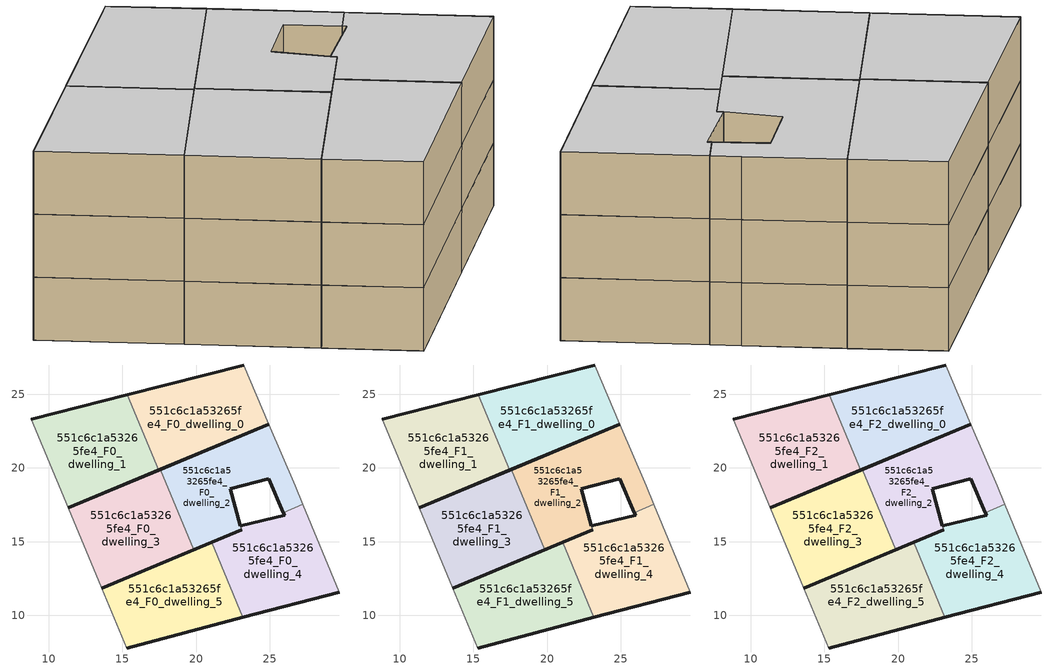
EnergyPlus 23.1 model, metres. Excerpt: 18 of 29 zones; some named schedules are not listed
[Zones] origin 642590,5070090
551c6c1a53265fe4_F0_dwelling_0
 floor ground (EU_floor_Construction): 24.93,22.98 23.22,26.99 15.33,24.97 17.45,19.86 z0
 wall outside (EU_wall_Construction): 24.93,22.98 17.45,19.86 / 15.33,24.97 23.22,26.99 z0:3
 wall to 551c6c1a53265fe4_F0_dwelling_1 (EU_wall_Construction): 17.45,19.86 15.33,24.97 z0:3
 wall adiabatic (EU_wall_Construction): 23.22,26.99 24.93,22.98 z0:3
551c6c1a53265fe4_F0_dwelling_1
 floor ground (EU_floor_Construction): 17.45,19.86 15.33,24.97 8.81,23.29 11.32,17.31 z0
 wall outside (EU_wall_Construction): 17.45,19.86 11.32,17.31 / 8.81,23.29 15.33,24.97 z0:3
 wall adiabatic (EU_wall_Construction): 11.32,17.31 8.81,23.29 z0:3
551c6c1a53265fe4_F0_dwelling_2
 floor ground (EU_floor_Construction): 25.93,16.98 27.24,17.52 26.72,18.79 24.93,22.98 17.55,19.9 19.83,14.44 23.09,15.79 23.1,15.8 23.02,16.08 23.01,16.09 22.31,18.59 24.92,19.29 z0
 wall outside (EU_wall_Construction): 17.55,19.9 24.93,22.98 / 25.93,16.98 24.92,19.29 22.31,18.59 23.01,16.09 23.02,16.08 / 23.1,15.8 23.09,15.79 19.83,14.44 z0:3
 wall to 551c6c1a53265fe4_F0_dwelling_3 (EU_wall_Construction): 19.83,14.44 17.55,19.9 z0:3
 wall adiabatic (EU_wall_Construction): 24.93,22.98 26.72,18.79 27.24,17.52 z0:3
 wall to 551c6c1a53265fe4_F0_dwelling_4 (EU_wall_Construction): 27.24,17.52 25.93,16.98 / 23.02,16.08 23.1,15.8 z0:3
551c6c1a53265fe4_F0_dwelling_3
 floor ground (EU_floor_Construction): 19.83,14.44 17.55,19.9 11.32,17.31 13.6,11.84 z0
 wall outside (EU_wall_Construction): 19.83,14.44 13.6,11.84 / 11.32,17.31 17.55,19.9 z0:3
 wall adiabatic (EU_wall_Construction): 13.6,11.84 11.32,17.31 z0:3
551c6c1a53265fe4_F0_dwelling_4
 floor ground (EU_floor_Construction): 29.72,11.58 27.24,17.52 25.93,16.98 26.02,16.78 23.02,16.08 23.1,15.8 21.05,14.94 23.17,9.85 z0
 wall outside (EU_wall_Construction): 29.72,11.58 23.17,9.85 / 21.05,14.94 23.1,15.8 / 23.02,16.08 26.02,16.78 25.93,16.98 z0:3
 wall adiabatic (EU_wall_Construction): 27.24,17.52 29.72,11.58 z0:3
 wall to 551c6c1a53265fe4_F0_dwelling_5 (EU_wall_Construction): 23.17,9.85 21.05,14.94 z0:3
551c6c1a53265fe4_F0_dwelling_5
 floor ground (EU_floor_Construction): 23.17,9.85 21.05,14.94 13.6,11.84 15.31,7.78 z0
 wall outside (EU_wall_Construction): 23.17,9.85 15.31,7.78 / 13.6,11.84 21.05,14.94 z0:3
 wall adiabatic (EU_wall_Construction): 15.31,7.78 13.6,11.84 z0:3
551c6c1a53265fe4_F1_dwelling_0
 floor to 551c6c1a53265fe4_F0_dwelling_0 (EU_floor_Construction): 24.93,22.98 23.22,26.99 15.33,24.97 17.45,19.86 z3
 wall outside (EU_wall_Construction): 24.93,22.98 17.45,19.86 / 15.33,24.97 23.22,26.99 z3:6
 wall to 551c6c1a53265fe4_F1_dwelling_1 (EU_wall_Construction): 17.45,19.86 15.33,24.97 z3:6
 wall adiabatic (EU_wall_Construction): 23.22,26.99 24.93,22.98 z3:6
551c6c1a53265fe4_F1_dwelling_1
 floor to 551c6c1a53265fe4_F0_dwelling_1 (EU_floor_Construction): 17.45,19.86 15.33,24.97 8.81,23.29 11.32,17.31 z3
 wall outside (EU_wall_Construction): 17.45,19.86 11.32,17.31 / 8.81,23.29 15.33,24.97 z3:6
 wall adiabatic (EU_wall_Construction): 11.32,17.31 8.81,23.29 z3:6
551c6c1a53265fe4_F1_dwelling_2
 floor to 551c6c1a53265fe4_F0_dwelling_2 (EU_floor_Construction): 25.93,16.98 27.24,17.52 26.72,18.79 24.93,22.98 17.55,19.9 19.83,14.44 23.09,15.79 23.1,15.8 23.02,16.08 23.01,16.09 22.31,18.59 24.92,19.29 z3
 wall outside (EU_wall_Construction): 17.55,19.9 24.93,22.98 / 25.93,16.98 24.92,19.29 22.31,18.59 23.01,16.09 23.02,16.08 / 23.1,15.8 23.09,15.79 19.83,14.44 z3:6
 wall to 551c6c1a53265fe4_F1_dwelling_3 (EU_wall_Construction): 19.83,14.44 17.55,19.9 z3:6
 wall adiabatic (EU_wall_Construction): 24.93,22.98 26.72,18.79 27.24,17.52 z3:6
 wall to 551c6c1a53265fe4_F1_dwelling_4 (EU_wall_Construction): 27.24,17.52 25.93,16.98 / 23.02,16.08 23.1,15.8 z3:6
551c6c1a53265fe4_F1_dwelling_3
 floor to 551c6c1a53265fe4_F0_dwelling_3 (EU_floor_Construction): 19.83,14.44 17.55,19.9 11.32,17.31 13.6,11.84 z3
 wall outside (EU_wall_Construction): 19.83,14.44 13.6,11.84 / 11.32,17.31 17.55,19.9 z3:6
 wall adiabatic (EU_wall_Construction): 13.6,11.84 11.32,17.31 z3:6
551c6c1a53265fe4_F1_dwelling_4
 floor to 551c6c1a53265fe4_F0_dwelling_4 (EU_floor_Construction): 29.72,11.58 27.24,17.52 25.93,16.98 26.02,16.78 23.02,16.08 23.1,15.8 21.05,14.94 23.17,9.85 z3
 wall outside (EU_wall_Construction): 29.72,11.58 23.17,9.85 / 21.05,14.94 23.1,15.8 / 23.02,16.08 26.02,16.78 25.93,16.98 z3:6
 wall adiabatic (EU_wall_Construction): 27.24,17.52 29.72,11.58 z3:6
 wall to 551c6c1a53265fe4_F1_dwelling_5 (EU_wall_Construction): 23.17,9.85 21.05,14.94 z3:6
551c6c1a53265fe4_F1_dwelling_5
 floor to 551c6c1a53265fe4_F0_dwelling_5 (EU_floor_Construction): 23.17,9.85 21.05,14.94 13.6,11.84 15.31,7.78 z3
 wall outside (EU_wall_Construction): 23.17,9.85 15.31,7.78 / 13.6,11.84 21.05,14.94 z3:6
 wall adiabatic (EU_wall_Construction): 15.31,7.78 13.6,11.84 z3:6
551c6c1a53265fe4_F2_dwelling_0
 floor to 551c6c1a53265fe4_F1_dwelling_0 (EU_floor_Construction): 24.93,22.98 23.22,26.99 15.33,24.97 17.45,19.86 z6
 wall outside (EU_wall_Construction): 24.93,22.98 17.45,19.86 / 15.33,24.97 23.22,26.99 z6:9
 wall to 551c6c1a53265fe4_F2_dwelling_1 (EU_wall_Construction): 17.45,19.86 15.33,24.97 z6:9
 wall adiabatic (EU_wall_Construction): 23.22,26.99 24.93,22.98 z6:9
 ceiling to 551c6c1a53265fe4_F3_dwelling_0 (EU_floor_Construction): 23.22,26.99 24.93,22.98 17.45,19.86 15.33,24.97 z9
551c6c1a53265fe4_F2_dwelling_1
 floor to 551c6c1a53265fe4_F1_dwelling_1 (EU_floor_Construction): 17.45,19.86 15.33,24.97 8.81,23.29 11.32,17.31 z6
 wall outside (EU_wall_Construction): 17.45,19.86 11.32,17.31 / 8.81,23.29 15.33,24.97 z6:9
 wall adiabatic (EU_wall_Construction): 11.32,17.31 8.81,23.29 z6:9
 ceiling to 551c6c1a53265fe4_F3_dwelling_1 (EU_floor_Construction): 15.33,24.97 17.45,19.86 11.32,17.31 8.81,23.29 z9
551c6c1a53265fe4_F2_dwelling_2
 floor to 551c6c1a53265fe4_F1_dwelling_2 (EU_floor_Construction): 25.93,16.98 27.24,17.52 26.72,18.79 24.93,22.98 17.55,19.9 19.83,14.44 23.09,15.79 23.1,15.8 23.02,16.08 23.01,16.09 22.31,18.59 24.92,19.29 z6
 wall outside (EU_wall_Construction): 17.55,19.9 24.93,22.98 / 25.93,16.98 24.92,19.29 22.31,18.59 23.01,16.09 23.02,16.08 / 23.1,15.8 23.09,15.79 19.83,14.44 z6:9
 wall to 551c6c1a53265fe4_F2_dwelling_3 (EU_wall_Construction): 19.83,14.44 17.55,19.9 z6:9
 wall adiabatic (EU_wall_Construction): 24.93,22.98 26.72,18.79 27.24,17.52 z6:9
 wall to 551c6c1a53265fe4_F2_dwelling_4 (EU_wall_Construction): 27.24,17.52 25.93,16.98 / 23.02,16.08 23.1,15.8 z6:9
 ceiling to 551c6c1a53265fe4_F3_dwelling_2 (EU_floor_Construction): 24.93,22.98 26.72,18.79 27.24,17.52 25.93,16.98 24.92,19.29 22.31,18.59 23.01,16.09 23.02,16.08 23.1,15.8 23.09,15.79 19.83,14.44 17.55,19.9 z9
551c6c1a53265fe4_F2_dwelling_3
 floor to 551c6c1a53265fe4_F1_dwelling_3 (EU_floor_Construction): 19.83,14.44 17.55,19.9 11.32,17.31 13.6,11.84 z6
 wall outside (EU_wall_Construction): 19.83,14.44 13.6,11.84 / 11.32,17.31 17.55,19.9 z6:9
 wall adiabatic (EU_wall_Construction): 13.6,11.84 11.32,17.31 z6:9
 ceiling to 551c6c1a53265fe4_F3_dwelling_3 (EU_floor_Construction): 17.55,19.9 19.83,14.44 13.6,11.84 11.32,17.31 z9
551c6c1a53265fe4_F2_dwelling_4
 floor to 551c6c1a53265fe4_F1_dwelling_4 (EU_floor_Construction): 29.72,11.58 27.24,17.52 25.93,16.98 26.02,16.78 23.02,16.08 23.1,15.8 21.05,14.94 23.17,9.85 z6
 wall outside (EU_wall_Construction): 29.72,11.58 23.17,9.85 / 21.05,14.94 23.1,15.8 / 23.02,16.08 26.02,16.78 25.93,16.98 z6:9
 wall adiabatic (EU_wall_Construction): 27.24,17.52 29.72,11.58 z6:9
 wall to 551c6c1a53265fe4_F2_dwelling_5 (EU_wall_Construction): 23.17,9.85 21.05,14.94 z6:9
 ceiling to 551c6c1a53265fe4_F3_dwelling_4 (EU_floor_Construction): 27.24,17.52 29.72,11.58 23.17,9.85 21.05,14.94 23.1,15.8 23.02,16.08 26.02,16.78 25.93,16.98 z9
551c6c1a53265fe4_F2_dwelling_5
 floor to 551c6c1a53265fe4_F1_dwelling_5 (EU_floor_Construction): 23.17,9.85 21.05,14.94 13.6,11.84 15.31,7.78 z6
 wall outside (EU_wall_Construction): 23.17,9.85 15.31,7.78 / 13.6,11.84 21.05,14.94 z6:9
 wall adiabatic (EU_wall_Construction): 15.31,7.78 13.6,11.84 z6:9
 ceiling to 551c6c1a53265fe4_F3_dwelling_5 (EU_floor_Construction): 21.05,14.94 23.17,9.85 15.31,7.78 13.6,11.84 z9
[Building]
EU S2 Campaign: North Axis=0; Terrain=City; Solar Distribution=FullExterior
[Site:Location]
Lyon-Bron: Latitude=45.75; Longitude=5; Time Zone=1; Elevation=198
[SizingPeriod:WeatherFileDays]
AnnualSizingPeriod: Begin Month=1; Begin Day of Month=1; End Month=12; End Day of Month=31; Day of Week for Start Day=Monday; Use Weather File Daylight Saving Period=No; Use Weather File Rain and Snow Indicators=No
[MATERIAL]
EU_InternalMass_Material: Roughness=MediumRough; Thickness=0.1; Conductivity=1; Density=1800; Specific Heat=900; Thermal Absorptance=0.9; Solar Absorptance=0.7; Visible Absorptance=0.7
[MATERIAL:NOMASS] Roughness=MediumRough; Thermal Absorptance=0.9; Solar Absorptance=0.7; Visible Absorptance=0.7
Name | Thermal Resistance
EU_wall_NoMass | 0.776494
EU_floor_NoMass | 0.421597
[CONSTRUCTION]
EU_wall_Construction: EU_wall_NoMass
EU_floor_Construction: EU_floor_NoMass
EU_InternalMass_Construction: EU_InternalMass_Material
[ZONE] Type=1; Multiplier=1; Ceiling Height=autocalculate; Floor Area=autocalculate; Part of Total Floor Area=Yes
Name | Volume
551c6c1a53265fe4_F0_dwelling_0; 551c6c1a53265fe4_F1_dwelling_0; 551c6c1a53265fe4_F2_dwelling_0 | 119.941
551c6c1a53265fe4_F0_dwelling_1; 551c6c1a53265fe4_F1_dwelling_1; 551c6c1a53265fe4_F2_dwelling_1 | 119.936
551c6c1a53265fe4_F0_dwelling_2; 551c6c1a53265fe4_F1_dwelling_2; 551c6c1a53265fe4_F2_dwelling_2 | 119.133
551c6c1a53265fe4_F0_dwelling_3; 551c6c1a53265fe4_F1_dwelling_3; 551c6c1a53265fe4_F2_dwelling_3 | 119.912
551c6c1a53265fe4_F0_dwelling_4; 551c6c1a53265fe4_F1_dwelling_4; 551c6c1a53265fe4_F2_dwelling_4 | 120.749
551c6c1a53265fe4_F0_dwelling_5; 551c6c1a53265fe4_F1_dwelling_5; 551c6c1a53265fe4_F2_dwelling_5 | 119.927
[INTERNALMASS] Construction=EU_InternalMass_Construction
Name | Zone or ZoneList | Surface Area
551c6c1a53265fe4_F0_dwelling_0_EU_InternalMass | 551c6c1a53265fe4_F0_dwelling_0 | 39.9804
551c6c1a53265fe4_F0_dwelling_1_EU_InternalMass | 551c6c1a53265fe4_F0_dwelling_1 | 39.9786
551c6c1a53265fe4_F0_dwelling_2_EU_InternalMass | 551c6c1a53265fe4_F0_dwelling_2 | 39.7113
551c6c1a53265fe4_F0_dwelling_3_EU_InternalMass | 551c6c1a53265fe4_F0_dwelling_3 | 39.9728
551c6c1a53265fe4_F0_dwelling_4_EU_InternalMass | 551c6c1a53265fe4_F0_dwelling_4 | 40.2483
551c6c1a53265fe4_F0_dwelling_5_EU_InternalMass | 551c6c1a53265fe4_F0_dwelling_5 | 39.9756
551c6c1a53265fe4_F1_dwelling_0_EU_InternalMass | 551c6c1a53265fe4_F1_dwelling_0 | 39.9804
551c6c1a53265fe4_F1_dwelling_1_EU_InternalMass | 551c6c1a53265fe4_F1_dwelling_1 | 39.9786
551c6c1a53265fe4_F1_dwelling_2_EU_InternalMass | 551c6c1a53265fe4_F1_dwelling_2 | 39.7113
551c6c1a53265fe4_F1_dwelling_3_EU_InternalMass | 551c6c1a53265fe4_F1_dwelling_3 | 39.9728
551c6c1a53265fe4_F1_dwelling_4_EU_InternalMass | 551c6c1a53265fe4_F1_dwelling_4 | 40.2483
551c6c1a53265fe4_F1_dwelling_5_EU_InternalMass | 551c6c1a53265fe4_F1_dwelling_5 | 39.9756
551c6c1a53265fe4_F2_dwelling_0_EU_InternalMass | 551c6c1a53265fe4_F2_dwelling_0 | 39.9804
551c6c1a53265fe4_F2_dwelling_1_EU_InternalMass | 551c6c1a53265fe4_F2_dwelling_1 | 39.9786
551c6c1a53265fe4_F2_dwelling_2_EU_InternalMass | 551c6c1a53265fe4_F2_dwelling_2 | 39.7113
551c6c1a53265fe4_F2_dwelling_3_EU_InternalMass | 551c6c1a53265fe4_F2_dwelling_3 | 39.9728
551c6c1a53265fe4_F2_dwelling_4_EU_InternalMass | 551c6c1a53265fe4_F2_dwelling_4 | 40.2483
551c6c1a53265fe4_F2_dwelling_5_EU_InternalMass | 551c6c1a53265fe4_F2_dwelling_5 | 39.9756
[OTHEREQUIPMENT] Fuel Type=Electricity; Design Level Calculation Method=Watts/Area; Power per Zone Floor Area=1; Fraction Latent=0; Fraction Radiant=0; Fraction Lost=0; Carbon Dioxide Generation Rate=0; EndUse Subcategory=EU_Step8_InternalGains
Name | Zone or ZoneList or Space or SpaceList | Schedule
EU_Step8_InternalGain_551c6c1a53265fe4_F0_dwelling_0_f000 | 551c6c1a53265fe4_F0_dwelling_0 | EU_Step8_GainSchedule_551c6c1a53265fe4_F0_dwelling_0_f000
EU_Step8_InternalGain_551c6c1a53265fe4_F0_dwelling_1_f000 | 551c6c1a53265fe4_F0_dwelling_1 | EU_Step8_GainSchedule_551c6c1a53265fe4_F0_dwelling_1_f000
EU_Step8_InternalGain_551c6c1a53265fe4_F0_dwelling_2_f000 | 551c6c1a53265fe4_F0_dwelling_2 | EU_Step8_GainSchedule_551c6c1a53265fe4_F0_dwelling_2_f000
EU_Step8_InternalGain_551c6c1a53265fe4_F0_dwelling_3_f000 | 551c6c1a53265fe4_F0_dwelling_3 | EU_Step8_GainSchedule_551c6c1a53265fe4_F0_dwelling_3_f000
EU_Step8_InternalGain_551c6c1a53265fe4_F0_dwelling_4_f000 | 551c6c1a53265fe4_F0_dwelling_4 | EU_Step8_GainSchedule_551c6c1a53265fe4_F0_dwelling_4_f000
EU_Step8_InternalGain_551c6c1a53265fe4_F0_dwelling_5_f000 | 551c6c1a53265fe4_F0_dwelling_5 | EU_Step8_GainSchedule_551c6c1a53265fe4_F0_dwelling_5_f000
EU_Step8_InternalGain_551c6c1a53265fe4_F1_dwelling_0_f000 | 551c6c1a53265fe4_F1_dwelling_0 | EU_Step8_GainSchedule_551c6c1a53265fe4_F1_dwelling_0_f000
EU_Step8_InternalGain_551c6c1a53265fe4_F1_dwelling_1_f000 | 551c6c1a53265fe4_F1_dwelling_1 | EU_Step8_GainSchedule_551c6c1a53265fe4_F1_dwelling_1_f000
EU_Step8_InternalGain_551c6c1a53265fe4_F1_dwelling_2_f000 | 551c6c1a53265fe4_F1_dwelling_2 | EU_Step8_GainSchedule_551c6c1a53265fe4_F1_dwelling_2_f000
EU_Step8_InternalGain_551c6c1a53265fe4_F1_dwelling_3_f000 | 551c6c1a53265fe4_F1_dwelling_3 | EU_Step8_GainSchedule_551c6c1a53265fe4_F1_dwelling_3_f000
EU_Step8_InternalGain_551c6c1a53265fe4_F1_dwelling_4_f000 | 551c6c1a53265fe4_F1_dwelling_4 | EU_Step8_GainSchedule_551c6c1a53265fe4_F1_dwelling_4_f000
EU_Step8_InternalGain_551c6c1a53265fe4_F1_dwelling_5_f000 | 551c6c1a53265fe4_F1_dwelling_5 | EU_Step8_GainSchedule_551c6c1a53265fe4_F1_dwelling_5_f000
EU_Step8_InternalGain_551c6c1a53265fe4_F2_dwelling_0_f000 | 551c6c1a53265fe4_F2_dwelling_0 | EU_Step8_GainSchedule_551c6c1a53265fe4_F2_dwelling_0_f000
EU_Step8_InternalGain_551c6c1a53265fe4_F2_dwelling_1_f000 | 551c6c1a53265fe4_F2_dwelling_1 | EU_Step8_GainSchedule_551c6c1a53265fe4_F2_dwelling_1_f000
EU_Step8_InternalGain_551c6c1a53265fe4_F2_dwelling_2_f000 | 551c6c1a53265fe4_F2_dwelling_2 | EU_Step8_GainSchedule_551c6c1a53265fe4_F2_dwelling_2_f000
EU_Step8_InternalGain_551c6c1a53265fe4_F2_dwelling_3_f000 | 551c6c1a53265fe4_F2_dwelling_3 | EU_Step8_GainSchedule_551c6c1a53265fe4_F2_dwelling_3_f000
EU_Step8_InternalGain_551c6c1a53265fe4_F2_dwelling_4_f000 | 551c6c1a53265fe4_F2_dwelling_4 | EU_Step8_GainSchedule_551c6c1a53265fe4_F2_dwelling_4_f000
EU_Step8_InternalGain_551c6c1a53265fe4_F2_dwelling_5_f000 | 551c6c1a53265fe4_F2_dwelling_5 | EU_Step8_GainSchedule_551c6c1a53265fe4_F2_dwelling_5_f000
[ZONEVENTILATION:DESIGNFLOWRATE] Schedule=EU_AlwaysOn; Design Flow Rate Calculation Method=AirChanges/Hour; Air Changes per Hour=0.693814; Ventilation Type=Natural; Fan Pressure Rise=0; Fan Total Efficiency=1; Constant Term Coefficient=1; Temperature Term Coefficient=0; Velocity Term Coefficient=0; Velocity Squared Term Coefficient=0; Minimum Indoor Temperature=-100; Maximum Indoor Temperature=100; Delta Temperature=-100; Minimum Outdoor Temperature=-100; Maximum Outdoor Temperature=100; Maximum Wind Speed=40
Name | Zone or ZoneList or Space or SpaceList
EU_ConstantAir_551c6c1a53265fe4_F0_dwelling_0 | 551c6c1a53265fe4_F0_dwelling_0
EU_ConstantAir_551c6c1a53265fe4_F0_dwelling_1 | 551c6c1a53265fe4_F0_dwelling_1
EU_ConstantAir_551c6c1a53265fe4_F0_dwelling_2 | 551c6c1a53265fe4_F0_dwelling_2
EU_ConstantAir_551c6c1a53265fe4_F0_dwelling_3 | 551c6c1a53265fe4_F0_dwelling_3
EU_ConstantAir_551c6c1a53265fe4_F0_dwelling_4 | 551c6c1a53265fe4_F0_dwelling_4
EU_ConstantAir_551c6c1a53265fe4_F0_dwelling_5 | 551c6c1a53265fe4_F0_dwelling_5
EU_ConstantAir_551c6c1a53265fe4_F1_dwelling_0 | 551c6c1a53265fe4_F1_dwelling_0
EU_ConstantAir_551c6c1a53265fe4_F1_dwelling_1 | 551c6c1a53265fe4_F1_dwelling_1
EU_ConstantAir_551c6c1a53265fe4_F1_dwelling_2 | 551c6c1a53265fe4_F1_dwelling_2
EU_ConstantAir_551c6c1a53265fe4_F1_dwelling_3 | 551c6c1a53265fe4_F1_dwelling_3
EU_ConstantAir_551c6c1a53265fe4_F1_dwelling_4 | 551c6c1a53265fe4_F1_dwelling_4
EU_ConstantAir_551c6c1a53265fe4_F1_dwelling_5 | 551c6c1a53265fe4_F1_dwelling_5
EU_ConstantAir_551c6c1a53265fe4_F2_dwelling_0 | 551c6c1a53265fe4_F2_dwelling_0
EU_ConstantAir_551c6c1a53265fe4_F2_dwelling_1 | 551c6c1a53265fe4_F2_dwelling_1
EU_ConstantAir_551c6c1a53265fe4_F2_dwelling_2 | 551c6c1a53265fe4_F2_dwelling_2
EU_ConstantAir_551c6c1a53265fe4_F2_dwelling_3 | 551c6c1a53265fe4_F2_dwelling_3
EU_ConstantAir_551c6c1a53265fe4_F2_dwelling_4 | 551c6c1a53265fe4_F2_dwelling_4
EU_ConstantAir_551c6c1a53265fe4_F2_dwelling_5 | 551c6c1a53265fe4_F2_dwelling_5
[HVACTEMPLATE:THERMOSTAT] Constant Heating Setpoint=20; Constant Cooling Setpoint=50
EU_HeatOnly_551c6c1a53265fe4_F0_dwelling_0; EU_HeatOnly_551c6c1a53265fe4_F0_dwelling_1; EU_HeatOnly_551c6c1a53265fe4_F0_dwelling_2; EU_HeatOnly_551c6c1a53265fe4_F0_dwelling_3; EU_HeatOnly_551c6c1a53265fe4_F0_dwelling_4; EU_HeatOnly_551c6c1a53265fe4_F0_dwelling_5; EU_HeatOnly_551c6c1a53265fe4_F1_dwelling_0; EU_HeatOnly_551c6c1a53265fe4_F1_dwelling_1; EU_HeatOnly_551c6c1a53265fe4_F1_dwelling_2; EU_HeatOnly_551c6c1a53265fe4_F1_dwelling_3; EU_HeatOnly_551c6c1a53265fe4_F1_dwelling_4; EU_HeatOnly_551c6c1a53265fe4_F1_dwelling_5; EU_HeatOnly_551c6c1a53265fe4_F2_dwelling_0; EU_HeatOnly_551c6c1a53265fe4_F2_dwelling_1; EU_HeatOnly_551c6c1a53265fe4_F2_dwelling_2; EU_HeatOnly_551c6c1a53265fe4_F2_dwelling_3; EU_HeatOnly_551c6c1a53265fe4_F2_dwelling_4; EU_HeatOnly_551c6c1a53265fe4_F2_dwelling_5; EU_HeatOnly_551c6c1a53265fe4_F3_dwelling_0; EU_HeatOnly_551c6c1a53265fe4_F3_dwelling_1; EU_HeatOnly_551c6c1a53265fe4_F3_dwelling_2; EU_HeatOnly_551c6c1a53265fe4_F3_dwelling_3; EU_HeatOnly_551c6c1a53265fe4_F3_dwelling_4; EU_HeatOnly_551c6c1a53265fe4_F3_dwelling_5; EU_HeatOnly_551c6c1a53265fe4_F4_dwelling_0; EU_HeatOnly_551c6c1a53265fe4_F4_dwelling_1; EU_HeatOnly_551c6c1a53265fe4_F4_dwelling_2; EU_HeatOnly_551c6c1a53265fe4_F4_dwelling_3; EU_HeatOnly_551c6c1a53265fe4_F4_dwelling_4
